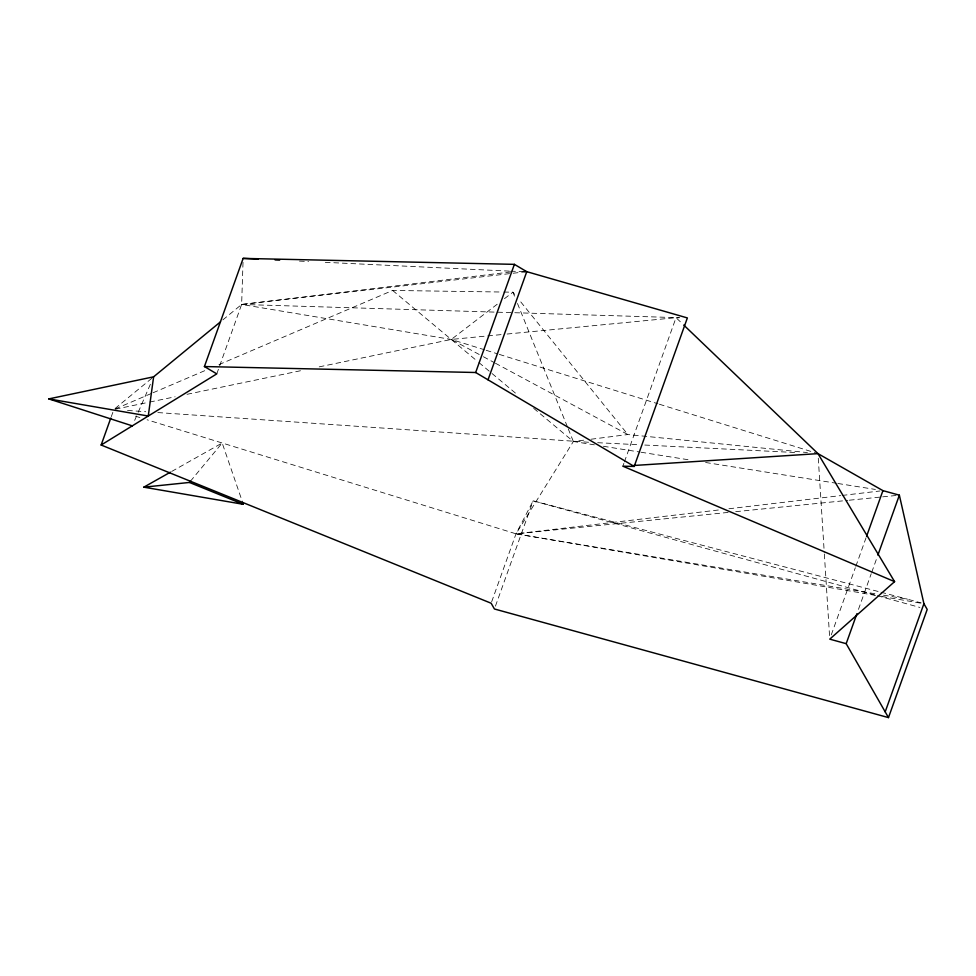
<?xml version="1.0" encoding="UTF-8"?>
<svg xmlns="http://www.w3.org/2000/svg" width="976" height="976" viewBox="0 0 976 976"><rect width="100%" height="100%" fill="white"/><g stroke="black" fill="none" stroke-linecap="round" stroke-linejoin="round"><path stroke-width="0.73" stroke-dasharray="4.88 3.66" d="M216.782 373.869L241.633 304.451L243.097 259.884M111.325 416.606L112.85 412.348M491.66 601.814L515.999 533.823L533.152 500.834L879.486 591.822M495.442 606.145L533.152 500.834L875.923 595.323M622.871 466.186L623.884 463.332M624.396 461.904L676.039 317.676L678.869 317.749M831.284 634.864L855.318 567.751M855.83 566.324L866.054 537.764M858.453 609.402L871.239 573.705M871.751 572.278L877.375 556.564M134.664 420.4L137.628 413.592M138.214 412.238L151.243 382.275M583.672 440.188L573.363 441.494L515.999 533.823L147.083 419.778M190.442 481.241L222.186 442.994L242.621 502.408M115.034 408.541L152.439 377.785M222.857 319.896L241.633 304.451L512.4 271.767M497.211 304.231L451.278 339.441L316.907 367.342M504.458 298.68L512.925 292.19L515.792 295.752M171.715 471.445L222.186 442.994M115.266 408.907L151.683 393.352M153.086 392.755L207.717 369.416M218.929 364.634L392.62 290.445L502.262 292.031M115.363 409.188L148.206 402.368M149.694 402.063L175.082 396.793M187.026 394.316L300.486 370.746M591.029 439.237L627.849 434.54L807.433 452.571M718.336 510.009L515.999 533.823L875.936 595.47M728.913 508.764L840.653 495.613M842.166 495.442L879.913 490.989M484.755 349.859L451.278 339.441L241.633 304.451L511.668 273.402M513.181 273.231L526.759 271.67M728.133 512.424L515.999 533.823L877.497 594.164M735.709 511.668L847.839 500.359M849.352 500.2L881.182 496.991M882.694 496.845L897.847 495.32M501.066 334.622L451.278 339.441L482.046 356.008M507.093 334.036L676.039 317.676L681.541 322.946M503.787 292.056L512.925 292.19L515.194 297.826M523.929 271.596L510.863 271.194M241.633 304.451L679.76 317.712M299.425 261.08L308.55 261.519M325.289 262.324L509.35 271.121M157.844 412.567L588.552 442.25M597.678 442.701L638.694 444.739M644.77 445.044L798.234 452.657M127.514 410.457L145.717 411.726M533.713 408.358L573.363 441.494L594.396 444.836M603.412 446.276L639.487 451.998M640.988 452.23L689.08 459.867M705.599 462.49L836.347 483.242M837.847 483.486L875.411 489.452M883.487 595.165L907.497 599.179L921.185 602.936M881.926 596.507L923.918 603.693M880.962 592.2L907.497 599.179M877.4 595.726L919.88 607.438M135.53 416.203L139.861 417.545M486.207 350.311L497.845 353.934M499.297 354.398L657.922 403.783M659.373 404.235L816.534 453.181M483.388 356.728L494.088 362.499M495.418 363.218L627.849 434.54L519.622 300.498M392.62 290.445L477.74 361.584M478.911 362.56L516.231 393.743M517.475 303.463L567.666 427.415M568.227 428.818L573.363 441.494M818.278 458.195L824.256 552.477M824.354 554.002L829.563 636.108"/><path stroke-width="1.46" d="M153.61 376.821L148.254 416.032L48.8 398.903L153.61 376.821L220.515 321.824M683.749 325.057L817.986 453.633L882.926 490.635L899.36 495.161L923.918 603.693L927.2 609.451L888.477 717.604L494.429 608.987L491.148 603.241L101.15 445.019L110.813 418.021M101.15 445.019L216.782 373.869L204.423 366.549L243.146 258.396L514.389 264.35L526.759 271.67L687.372 317.932L634.193 466.443L622.871 466.186L894.589 581.647L829.759 639.146L846.18 643.672L888.477 717.604M204.423 366.549L475.666 372.503L514.389 264.35M488.037 379.823L526.759 271.67L523.929 271.596M866.566 536.336L882.926 490.635M846.18 643.672L856.928 613.684M877.888 555.137L899.36 495.161M885.195 711.846L923.918 603.693M170.385 472.189L143.814 487.17L189.442 482.449L190.442 481.241M633.461 465.515L817.986 453.633L894.589 581.647M243.146 258.396L258.359 259.116M275.086 259.921L279.648 260.141M143.814 487.17L243.268 504.299L242.621 502.408M48.8 398.903L132.297 425.853M189.442 482.449L243.268 504.299M475.666 372.503L634.193 466.443"/></g></svg>
